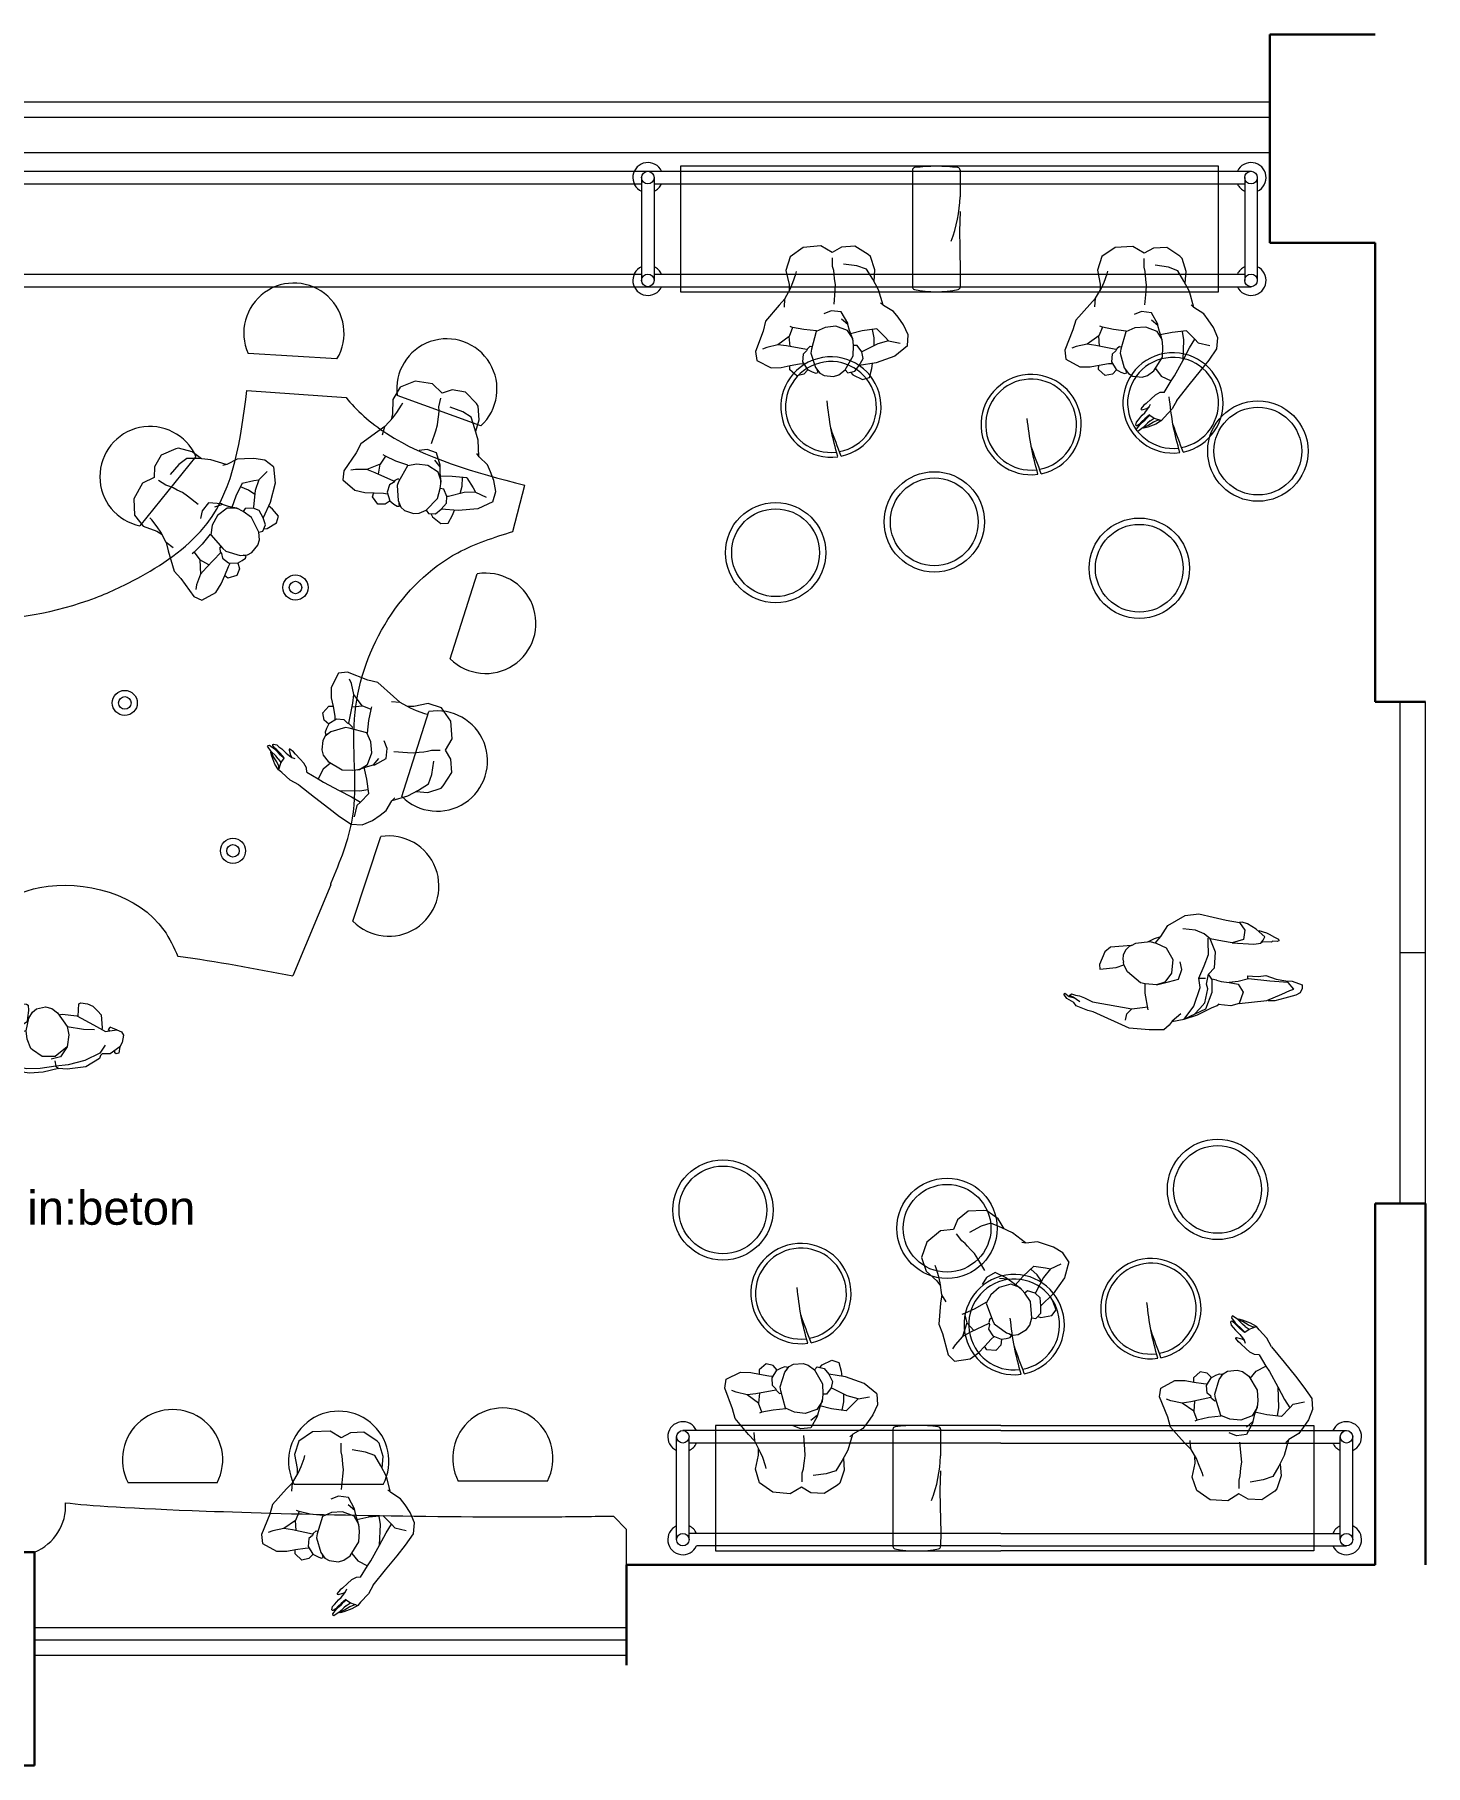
# Model space of a CAD drawing. Header units: millimetres. Extents: x 5421816 to 5431444, y -630403 to -629653.
# Drawn here: x 5423373 to 5423927, y -630356 to -629666 of the extents above; entities that cross this region are included whole.
import ezdxf

# ---------------------------------------------------------------- set-up
doc = ezdxf.new("R2010")
doc.units = ezdxf.units.MM
doc.header["$LTSCALE"] = 0.05
doc.linetypes.add('DASHED2', pattern=[9.525, 6.35, -3.175])
doc.linetypes.add('HIDDEN', pattern=[9.525, 6.35, -3.175])
doc.layers.get('0').update_dxf_attribs({"color": 253})
for name, color, linetype, lineweight in [('A-ALÇIPAN', 30, 'Continuous', 30), ('TEFRIS', 251, 'Continuous', 9), ('tefriş', 45, 'Continuous', 18)]:
    doc.layers.add(name, color=color, linetype=linetype, lineweight=lineweight)
doc.layers.add('SD-STATİK', color=7, linetype='HIDDEN', lineweight=0, true_color=0x7d7d7d)
doc.styles.get("Standard").update_dxf_attribs({"font": 'arial.ttf'})

# ---------------------------------------------------------------- blocks, each defined once
blk = doc.blocks.new('ADSAFDF')
for p, q in [((21250.72, -21271.44), (21244.84, -21273.65)), ((21247.31, -21273.41), (21256.11, -21270.2)), ((21251.87, -21271.84), (21249.58, -21273.94)), ((21256.11, -21270.2), (21250.72, -21271.44)), ((21256.11, -21270.2), (21251.87, -21271.84)), ((21256.11, -21270.2), (21251.9, -21275.08)), ((21261.17, -21269.76), (21256.11, -21270.2)), ((21256.11, -21270.2), (21256.11, -21270.2)), ((21257.32, -21272.41), (21261.02, -21269.79)), ((21261.02, -21269.79), (21262.34, -21268.38)), ((21262.34, -21268.38), (21264.66, -21266.77)), ((21264.66, -21266.77), (21270.38, -21267.22)), ((21270.38, -21267.22), (21278.27, -21268.63)), ((21278.27, -21268.63), (21292.07, -21276.4)), ((21279.43, -21271.97), (21278.76, -21274.43)), ((21208.12, -21279.52), (21208.21, -21278.1)), ((21211.87, -21281.41), (21208.12, -21279.52)), ((21208.21, -21278.1), (21209.1, -21276.46)), ((21209.1, -21276.46), (21210.96, -21275.72)), ((21210.96, -21275.72), (21215.46, -21274.95)), ((21213.19, -21277.78), (21211.6, -21278.1)), ((21211.6, -21278.1), (21213.58, -21281.03)), ((21216.44, -21276.64), (21213.19, -21277.78)), ((21215.46, -21274.95), (21219.5, -21274.25)), ((21222.66, -21274.59), (21216.44, -21276.64)), ((21219.5, -21274.25), (21222.21, -21274.4)), ((21233.74, -21274.44), (21222.66, -21274.59)), ((21231.71, -21278.77), (21233.74, -21274.44)), ((21233.5, -21282.16), (21231.71, -21278.77)), ((21233.74, -21274.44), (21237.08, -21273.82)), ((21233.74, -21274.44), (21233.74, -21274.44)), ((21237.08, -21273.82), (21242.15, -21274.74)), ((21242.55, -21274.44), (21241.72, -21275.08)), ((21244.84, -21273.65), (21242.55, -21274.44)), ((21244.26, -21279.78), (21247.31, -21273.41)), ((21247.36, -21276), (21245.7, -21281.37)), ((21249.58, -21273.94), (21247.36, -21276)), ((21251.9, -21275.08), (21248.72, -21282.18)), ((21270.07, -21275.17), (21270.71, -21281.97)), ((21276.56, -21276.22), (21270.08, -21276.47)), ((21278.76, -21274.43), (21276.56, -21276.22)), ((21291.99, -21280.36), (21276.56, -21276.22)), ((21292.07, -21276.4), (21294.15, -21277.14)), ((21294.15, -21277.14), (21298.59, -21279.39)), ((21298.59, -21279.39), (21299.34, -21280.85)), ((21214.4, -21281.81), (21211.87, -21281.41)), ((21213.58, -21281.03), (21220.83, -21282.23)), ((21218.22, -21282.74), (21214.4, -21281.81)), ((21222.1, -21284.65), (21218.22, -21282.74)), ((21220.83, -21282.23), (21229.2, -21283.88)), ((21225.05, -21284.42), (21222.1, -21284.65)), ((21227.42, -21284.84), (21225.05, -21284.42)), ((21229.35, -21285.13), (21227.42, -21284.84)), ((21229.2, -21283.88), (21233.41, -21283.22)), ((21229.46, -21283.94), (21229.35, -21285.13)), ((21233.41, -21283.22), (21236.95, -21283.08)), ((21236.95, -21283.08), (21233.5, -21282.16)), ((21240.16, -21283.84), (21236.95, -21283.08)), ((21241.95, -21284.56), (21240.16, -21283.84)), ((21241.95, -21284.56), (21243.7, -21285.09)), ((21243.7, -21285.09), (21244.26, -21279.78)), ((21243.7, -21285.09), (21244.9, -21287.18)), ((21246.08, -21283.28), (21244.9, -21287.18)), ((21245.7, -21281.37), (21246.08, -21283.28)), ((21248.87, -21285.9), (21246.16, -21285.76)), ((21248.87, -21285.9), (21246.26, -21290.71)), ((21248.72, -21282.18), (21248.87, -21285.9)), ((21256.91, -21286.27), (21255.34, -21289.95)), ((21261.09, -21285.56), (21256.91, -21286.27)), ((21259.55, -21288.99), (21262.45, -21285.61)), ((21265.93, -21284.81), (21261.09, -21285.56)), ((21262.45, -21285.61), (21265.93, -21284.81)), ((21265.93, -21284.81), (21270.4, -21285.65)), ((21270.71, -21281.97), (21270.4, -21285.65)), ((21270.4, -21285.65), (21272.22, -21286.27)), ((21270.4, -21285.65), (21272.22, -21286.27)), ((21272.22, -21286.27), (21276.95, -21291.08)), ((21293.14, -21281.16), (21291.99, -21280.36)), ((21294.94, -21282.28), (21293.14, -21281.16)), ((21296.85, -21283.22), (21294.94, -21282.28)), ((21298.45, -21283.71), (21296.85, -21283.22)), ((21296.96, -21280.9), (21299.5, -21282.98)), ((21299.97, -21284.33), (21298.45, -21283.71)), ((21300.95, -21283.37), (21298.95, -21282.68)), ((21299.34, -21280.85), (21302.01, -21282.61)), ((21299.5, -21282.98), (21300.89, -21283.78)), ((21300.89, -21283.78), (21299.97, -21284.33)), ((21302.61, -21284.81), (21300.95, -21283.37)), ((21302.01, -21282.61), (21302.97, -21284.45)), ((21302.97, -21284.45), (21302.61, -21284.81)), ((21242.29, -21289.55), (21241.25, -21295.64)), ((21244.9, -21287.18), (21242.29, -21289.55)), ((21246.26, -21290.71), (21244.1, -21295.01)), ((21255.34, -21289.95), (21255.73, -21293.12)), ((21258.55, -21294.26), (21259.55, -21288.99)), ((21276.95, -21291.08), (21278.18, -21294)), ((21281.34, -21293.15), (21278.18, -21294)), ((21287.82, -21293.14), (21281.34, -21293.15)), ((21287.83, -21294.99), (21287.82, -21293.14)), ((21215.72, -21297.85), (21216.39, -21297.67)), ((21215.75, -21298.62), (21215.72, -21297.85)), ((21217.38, -21299.56), (21215.75, -21298.62)), ((21216.39, -21297.67), (21218.32, -21298.05)), ((21219.31, -21300.9), (21217.38, -21299.56)), ((21218.32, -21298.05), (21218.67, -21297.58)), ((21218.67, -21297.58), (21222.07, -21298.04)), ((21221.87, -21298.76), (21221.17, -21299.97)), ((21221.17, -21299.97), (21224.32, -21303.28)), ((21223, -21297.63), (21221.87, -21298.76)), ((21222.07, -21298.04), (21223, -21297.63)), ((21225.83, -21297.52), (21223, -21297.63)), ((21234.38, -21298.82), (21225.83, -21297.52)), ((21228.88, -21303.36), (21229.7, -21299.63)), ((21229.7, -21299.63), (21234.38, -21298.82)), ((21234.38, -21298.82), (21238.13, -21299.78)), ((21238.13, -21299.78), (21242.97, -21301.15)), ((21241.25, -21295.64), (21242.97, -21301.15)), ((21243.88, -21300.23), (21243.72, -21301.49)), ((21244.1, -21295.01), (21243.88, -21300.23)), ((21260.69, -21299.16), (21258.55, -21294.26)), ((21264.5, -21301.33), (21260.69, -21299.16)), ((21275.37, -21301.08), (21276.91, -21299.74)), ((21276.91, -21299.74), (21278.04, -21297.86)), ((21278.04, -21297.86), (21278.31, -21296.23)), ((21278.18, -21294), (21278.24, -21295.02)), ((21278.31, -21296.23), (21278.24, -21295.02)), ((21282.85, -21301.42), (21285.2, -21299.84)), ((21285.2, -21299.84), (21287.83, -21294.99)), ((21220.41, -21301.51), (21219.31, -21300.9)), ((21223.27, -21302.77), (21220.41, -21301.51)), ((21224.32, -21303.28), (21227.59, -21305.81)), ((21227.59, -21305.81), (21229.65, -21306.6)), ((21230.68, -21306.54), (21228.88, -21303.36)), ((21229.65, -21306.6), (21230.68, -21306.54)), ((21235.92, -21307.95), (21230.68, -21306.54)), ((21242.97, -21301.15), (21245.13, -21303.35)), ((21245.13, -21303.35), (21248.45, -21305.16)), ((21248.45, -21305.16), (21253.36, -21306.14)), ((21262.43, -21303.81), (21259.24, -21308.03)), ((21264.97, -21301.5), (21262.43, -21303.81)), ((21265.04, -21303.37), (21262.43, -21303.81)), ((21266.98, -21302.22), (21264.5, -21301.33)), ((21267.82, -21302.2), (21265.04, -21303.37)), ((21272.66, -21302.09), (21266.98, -21302.22)), ((21274.45, -21301.41), (21272.66, -21302.09)), ((21274.45, -21301.41), (21282.85, -21301.42)), ((21274.47, -21301.42), (21275.37, -21301.08)), ((21240.99, -21309.68), (21235.92, -21307.95)), ((21246.55, -21311.44), (21240.99, -21309.68)), ((21252.06, -21311.3), (21246.55, -21311.44)), ((21259.24, -21308.03), (21252.06, -21311.3))]:
    blk.add_line(p, q)
blk = doc.blocks.new('dada')
for p, q in [((219973.43, -31806.86), (219967.82, -31810.1)), ((219980.49, -31806.97), (219973.43, -31806.86)), ((219984.71, -31810.01), (219980.49, -31806.97)), ((219988.56, -31808.22), (219984.71, -31810.01)), ((219993.91, -31808.37), (219988.56, -31808.22)), ((219998.88, -31812.26), (219993.91, -31808.37)), ((219967.82, -31810.1), (219965.63, -31815.29)), ((219965.63, -31815.29), (219966.32, -31821.02)), ((219984.28, -31815.56), (219984.55, -31812.14)), ((219984.57, -31817.26), (219984.28, -31815.56)), ((219993.96, -31816.3), (219988.77, -31815.1)), ((219999.67, -31813.16), (219998.88, -31812.26)), ((220000.91, -31818.54), (219999.67, -31813.16)), ((219964.1, -31826.49), (219966.74, -31822.57)), ((219966.32, -31821.02), (219966.1, -31823.52)), ((219966.74, -31822.57), (219967.93, -31820.3)), ((219967.93, -31820.3), (219969.4, -31817.13)), ((219969.4, -31817.13), (219969.8, -31816.05)), ((219984.36, -31825.28), (219984.72, -31822.78)), ((219984.6, -31818.7), (219984.57, -31817.26)), ((219984.6, -31820.52), (219984.6, -31818.7)), ((219984.72, -31822.78), (219984.6, -31820.52)), ((219997.59, -31817.95), (219993.96, -31816.3)), ((219999.73, -31822.23), (219997.59, -31817.95)), ((220001.59, -31826.62), (219999.73, -31822.23)), ((220000.18, -31823.15), (220000.91, -31818.54)), ((219961.55, -31828.75), (219955.53, -31834.58)), ((219964.1, -31826.49), (219961.55, -31828.75)), ((219963.56, -31829.8), (219964.1, -31826.49)), ((219983.43, -31830.57), (219984.36, -31825.28)), ((220002.81, -31832.98), (220001.59, -31826.62)), ((219955.53, -31834.58), (219954.16, -31838.39)), ((219981.99, -31833.12), (219978.94, -31834.02)), ((219985.92, -31833.89), (219981.99, -31833.12)), ((219988.02, -31838.63), (219985.92, -31833.89)), ((220002.93, -31833.11), (220001.86, -31831.93)), ((220006.66, -31835.82), (220002.93, -31833.11)), ((220008.27, -31838.35), (220006.66, -31835.82)), ((219954.16, -31838.39), (219950.29, -31846.24)), ((219964.26, -31841.56), (219959.4, -31844.48)), ((219964.25, -31845.64), (219964.26, -31841.56)), ((219965.95, -31838.14), (219964.26, -31841.56)), ((219965.95, -31838.14), (219964.98, -31837.71)), ((219970.28, -31839.47), (219965.95, -31838.14)), ((219975.28, -31840.42), (219970.28, -31839.47)), ((219975.15, -31840.74), (219972.56, -31847.46)), ((219978.82, -31839.44), (219975.15, -31840.74)), ((219983.21, -31839.4), (219978.82, -31839.44)), ((219987.64, -31841.51), (219983.21, -31839.4)), ((219988.07, -31839.19), (219985.66, -31836.85)), ((219989.39, -31844.89), (219987.64, -31841.51)), ((219988.07, -31839.19), (219988.02, -31838.63)), ((219988.47, -31841.63), (219988.07, -31839.19)), ((219989.1, -31844.08), (219988.47, -31841.63)), ((219993.46, -31842.32), (219988.64, -31842.96)), ((219999.27, -31842.1), (219993.46, -31842.32)), ((219997.93, -31845.57), (219997.61, -31842.23)), ((219999.27, -31842.1), (220002.34, -31845.71)), ((220010.11, -31841.56), (220008.27, -31838.35)), ((220011.49, -31845.77), (220010.11, -31841.56)), ((219950.29, -31846.24), (219950.45, -31849.81)), ((219950.45, -31849.81), (219955.8, -31853.26)), ((219954.91, -31845.07), (219953.11, -31845.59)), ((219959.4, -31844.48), (219954.91, -31845.07)), ((219962.84, -31845.25), (219959.4, -31844.48)), ((219970.62, -31847.5), (219962.84, -31845.25)), ((219969.08, -31849.16), (219968.58, -31852.23)), ((219970.59, -31848.03), (219969.08, -31849.16)), ((219970.97, -31847.21), (219970.59, -31848.03)), ((219972.17, -31846.32), (219970.97, -31847.21)), ((219972.17, -31846.32), (219972.92, -31846.53)), ((219972.56, -31847.46), (219972.17, -31849.01)), ((219972.17, -31849.01), (219973.41, -31854.95)), ((219988.91, -31851.81), (219989.4, -31847.79)), ((219989.4, -31845.86), (219989.1, -31844.08)), ((219989.4, -31847.79), (219989.39, -31844.89)), ((219997.01, -31853.72), (219997.93, -31845.57)), ((219997.01, -31853.72), (219999.97, -31848.98)), ((219999.97, -31848.98), (220002.34, -31845.71)), ((220002.34, -31845.71), (220003.54, -31847.27)), ((220003.54, -31847.27), (220008.04, -31848.65)), ((220007.38, -31854.47), (220010.84, -31850.1)), ((220010.84, -31850.1), (220011.49, -31845.77)), ((220010.84, -31850.1), (220010.84, -31850.1)), ((219955.8, -31853.26), (219959.9, -31853.53)), ((219959.9, -31853.53), (219963.48, -31853.17)), ((219963.15, -31854.85), (219963.36, -31853.18)), ((219965.64, -31857.49), (219963.15, -31854.85)), ((219963.48, -31853.17), (219967.29, -31852.84)), ((219968.51, -31857.12), (219965.64, -31857.49)), ((219967.29, -31852.84), (219968.82, -31852.87)), ((219970.32, -31855.52), (219968.51, -31857.12)), ((219968.58, -31852.23), (219970.19, -31855.43)), ((219968.58, -31852.23), (219968.58, -31852.23)), ((219970.19, -31855.43), (219971.96, -31856.56)), ((219971.96, -31856.56), (219973.39, -31857.25)), ((219973.39, -31857.25), (219974.3, -31857.1)), ((219973.41, -31854.95), (219974.93, -31857.36)), ((219974.3, -31857.1), (219974, -31855.88)), ((219982.44, -31858.76), (219985.09, -31857.09)), ((219985.09, -31857.09), (219988.91, -31851.81)), ((219985.8, -31856.21), (219987.9, -31859.37)), ((219993.17, -31859.66), (219997.01, -31853.72)), ((220003.67, -31858.47), (220007.38, -31854.47)), ((219974.93, -31857.36), (219976.56, -31858.48)), ((219976.56, -31858.48), (219980.28, -31859.2)), ((219980.28, -31859.2), (219982.44, -31858.76)), ((219987.9, -31859.37), (219991.64, -31861.58)), ((219988.57, -31865.91), (219991.64, -31861.58)), ((219991.64, -31861.58), (219993.17, -31859.66)), ((219993.34, -31869.51), (219998.72, -31863.72)), ((219998.72, -31863.72), (220003.67, -31858.47)), ((219980.08, -31870.45), (219978.82, -31871.79)), ((219981.05, -31869.82), (219980.08, -31870.45)), ((219983.16, -31868.07), (219981.05, -31869.82)), ((219982.18, -31871.28), (219982.73, -31870.18)), ((219984.86, -31866.77), (219983.16, -31868.07)), ((219986.8, -31865.87), (219984.86, -31866.77)), ((219988.57, -31865.91), (219986.8, -31865.87)), ((219993.34, -31869.51), (219991.22, -31872.75)), ((219976.27, -31878.1), (219976.66, -31876.87)), ((219976.48, -31879.78), (219978.12, -31877.92)), ((219976.66, -31876.87), (219977.52, -31876.06)), ((219977.86, -31877.77), (219976.79, -31878.46)), ((219977.52, -31876.06), (219978.45, -31875.03)), ((219978.67, -31877.01), (219977.86, -31877.77)), ((219978.12, -31877.92), (219979.05, -31877.16)), ((219978.45, -31875.03), (219979.15, -31874.38)), ((219980.13, -31875.83), (219978.67, -31877.01)), ((219978.82, -31871.79), (219978.86, -31872.05)), ((219978.86, -31872.05), (219979.15, -31872.17)), ((219979.05, -31877.16), (219980.26, -31876.22)), ((219979.15, -31872.17), (219981.22, -31871.84)), ((219979.15, -31874.38), (219980.27, -31873.42)), ((219981.04, -31877.69), (219979.16, -31879.29)), ((219982.07, -31874.36), (219980.13, -31875.83)), ((219980.26, -31876.22), (219981.28, -31875.32)), ((219980.27, -31873.42), (219981.5, -31872.16)), ((219982.21, -31876.84), (219981.04, -31877.69)), ((219981.22, -31871.84), (219982.18, -31871.28)), ((219983.47, -31877.43), (219981.25, -31878.56)), ((219981.28, -31875.32), (219982.23, -31874.56)), ((219981.5, -31872.16), (219982.18, -31871.28)), ((219982.23, -31874.56), (219982.07, -31874.36)), ((219982.21, -31876.84), (219983.86, -31875.88)), ((219982.23, -31874.56), (219983.86, -31875.88)), ((219985.17, -31876.82), (219983.47, -31877.43)), ((219983.86, -31875.88), (219986.68, -31877.05)), ((219986.68, -31877.05), (219984.29, -31878.28)), ((219985.98, -31876.82), (219985.17, -31876.82)), ((219987.88, -31875.86), (219986.68, -31877.05)), ((219991.22, -31872.75), (219987.88, -31875.86)), ((219976.41, -31878.38), (219976.27, -31878.1)), ((219976.79, -31878.46), (219976.41, -31878.38)), ((219976.62, -31880.37), (219976.48, -31879.78)), ((219976.88, -31880.62), (219976.62, -31880.37)), ((219979.16, -31879.29), (219976.88, -31880.62)), ((219981.25, -31878.56), (219979.16, -31879.29)), ((219979.44, -31879.52), (219979.16, -31879.29)), ((219981.03, -31879.23), (219979.44, -31879.52)), ((219984.29, -31878.28), (219981.03, -31879.23))]:
    blk.add_line(p, q)
blk = doc.blocks.new('insanplanoturan2')
for p, q in [((-4.35, 28), (-8.09, 30.21)), ((-3.59, 26.87), (-4.35, 28)), ((3.27, 27.84), (1.11, 27.39)), ((7, 27.12), (3.27, 27.84)), ((-1.54, 25.72), (-5.35, 20.45)), ((1.11, 27.39), (-1.54, 25.72)), ((8.63, 26), (7, 27.12)), ((10.14, 23.59), (8.63, 26)), ((10.17, 25.88), (9.26, 25.73)), ((9.26, 25.73), (9.56, 24.52)), ((11.39, 17.65), (10.14, 23.59)), ((11.6, 25.19), (10.17, 25.88)), ((13.37, 24.07), (11.6, 25.19)), ((13.24, 24.16), (15.05, 25.76)), ((14.98, 20.87), (13.37, 24.07)), ((14.48, 17.79), (14.98, 20.87)), ((16.27, 21.48), (14.74, 21.5)), ((14.98, 20.87), (14.98, 20.87)), ((15.05, 25.76), (17.91, 26.13)), ((20.07, 21.81), (16.27, 21.48)), ((17.91, 26.13), (20.4, 23.48)), ((23.66, 22.17), (20.07, 21.81)), ((20.4, 23.48), (20.2, 21.81)), ((27.76, 21.89), (23.66, 22.17)), ((33.11, 18.44), (27.76, 21.89)), ((-27.28, 18.74), (-27.93, 14.41)), ((-27.93, 14.41), (-26.55, 10.2)), ((-27.28, 18.74), (-27.28, 18.74)), ((-19.98, 15.91), (-24.48, 17.29)), ((-18.79, 14.34), (-19.98, 15.91)), ((-15.71, 10.73), (-18.79, 14.34)), ((-14.03, 17.26), (-14.37, 14.2)), ((-14.37, 14.2), (-14.05, 10.87)), ((-5.35, 20.45), (-5.85, 16.43)), ((-5.85, 16.43), (-5.83, 13.53)), ((-5.85, 14.49), (-5.54, 12.71)), ((8.41, 9.37), (10.99, 16.09)), ((11.39, 14.95), (10.64, 15.16)), ((10.99, 16.09), (11.39, 17.65)), ((11.39, 14.95), (12.59, 15.84)), ((12.59, 15.84), (12.97, 16.66)), ((12.94, 16.13), (20.72, 13.88)), ((12.97, 16.66), (14.48, 17.79)), ((19.31, 14.28), (19.29, 10.2)), ((20.72, 13.88), (24.16, 13.11)), ((28.65, 13.7), (30.45, 14.23)), ((29.4, 7.03), (33.27, 14.87)), ((33.27, 14.87), (33.11, 18.44)), ((-26.55, 10.2), (-24.71, 6.99)), ((-24.71, 6.99), (-23.11, 4.46)), ((-15.71, 10.73), (-9.91, 10.95)), ((-9.91, 10.95), (-5.08, 11.6)), ((-5.83, 13.53), (-4.08, 10.14)), ((-5.54, 12.71), (-4.92, 10.26)), ((-4.92, 10.26), (-4.51, 7.82)), ((-4.51, 7.82), (-2.1, 5.49)), ((-4.51, 7.82), (-4.46, 7.27)), ((-4.46, 7.27), (-2.36, 2.53)), ((-4.08, 10.14), (0.35, 8.04)), ((0.35, 8.04), (4.73, 8.08)), ((4.73, 8.08), (8.41, 9.37)), ((8.28, 9.05), (13.28, 8.1)), ((13.28, 8.1), (17.61, 6.77)), ((17.61, 6.77), (19.29, 10.2)), ((19.29, 10.2), (24.16, 13.11)), ((24.16, 13.11), (28.65, 13.7)), ((28.03, 3.22), (29.4, 7.03)), ((-23.11, 4.46), (-19.37, 1.75)), ((-19.37, 1.75), (-18.3, 0.57)), ((-19.26, 1.62), (-18.03, -4.75)), ((-2.36, 2.53), (1.56, 1.75)), ((1.56, 1.75), (4.62, 2.65)), ((17.61, 6.77), (18.58, 6.35)), ((22.01, -2.61), (28.03, 3.22)), ((-18.03, -4.75), (-16.17, -9.13)), ((-0.81, -6.09), (-1.17, -8.58)), ((0.13, -0.8), (-0.81, -6.09)), ((19.46, -4.88), (16.82, -8.79)), ((20, -1.56), (19.46, -4.88)), ((19.46, -4.88), (22.01, -2.61)), ((-16.62, -8.22), (-17.35, -12.82)), ((-17.35, -12.82), (-16.11, -18.21)), ((-16.17, -9.13), (-14.03, -13.42)), ((-14.03, -13.42), (-10.4, -15.06)), ((-1.17, -8.58), (-1.05, -10.85)), ((-1.05, -10.85), (-1.05, -12.66)), ((-1.05, -12.66), (-1.01, -14.11)), ((15.63, -11.06), (14.16, -14.24)), ((16.82, -8.79), (15.63, -11.06)), ((17.24, -10.34), (17.46, -7.85)), ((17.93, -16.07), (17.24, -10.34)), ((-16.11, -18.21), (-15.32, -19.11)), ((-15.32, -19.11), (-10.35, -22.99)), ((-10.4, -15.06), (-5.21, -16.27)), ((-1.01, -14.11), (-0.73, -15.8)), ((-0.73, -15.8), (-0.99, -19.23)), ((14.16, -14.24), (13.76, -15.31)), ((15.74, -21.26), (17.93, -16.07)), ((-10.35, -22.99), (-5, -23.15)), ((-5, -23.15), (-1.15, -21.36)), ((-1.15, -21.36), (3.07, -24.4)), ((3.07, -24.4), (10.13, -24.5)), ((10.13, -24.5), (15.74, -21.26))]:
    blk.add_line(p, q)
for points in [[(-8.09, 30.21), (-10.88, 29.66), (-12.15, 26.27), (-12.64, 24.24)], [(-27.28, 18.74), (-21.76, 22.31), (-14.13, 24.15), (-7.35, 24.57)], [(-1.54, 25.72), (-2.54, 26.97), (-5.37, 26.69), (-7.35, 24.57), (-9.19, 21.89), (-8.9, 19.21), (-7.35, 16.52), (-5.85, 16.43)], [(-19.98, 15.91), (-15.55, 16.66), (-9.47, 19.07), (-8.9, 19.21)]]:
    blk.add_lwpolyline(points)
blk = doc.blocks.new('xccxc')
at = {"rotation": 180}
blk.add_blockref('insanplanoturan2', (220488.91, -31825.14), dxfattribs=at)
blk = doc.blocks.new('cfcfcfcfc')
for p, q in [((220711.76, -32190.05), (220712.42, -32187.41)), ((220711.86, -32189.91), (220715.91, -32187.4)), ((220712.42, -32187.41), (220713.48, -32187.12)), ((220713.48, -32187.12), (220713.95, -32187.65)), ((220713.95, -32187.65), (220713.87, -32188.64)), ((220715.91, -32187.4), (220719.01, -32187.54)), ((220717.66, -32190.89), (220719.9, -32187.92)), ((220719.01, -32187.54), (220719.73, -32186.97)), ((220719.73, -32186.97), (220720.27, -32185.76)), ((220719.9, -32187.92), (220726.13, -32185.4)), ((220720.27, -32185.76), (220725.95, -32182.87)), ((220725.95, -32182.87), (220733.39, -32182.48)), ((220726.13, -32185.4), (220732.82, -32184.14)), ((220732.82, -32184.14), (220737.82, -32183.94)), ((220732.82, -32191.37), (220735.63, -32187.55)), ((220732.82, -32191.37), (220737.74, -32187.9)), ((220733.39, -32182.48), (220736.78, -32182.96)), ((220735.63, -32187.55), (220739.53, -32186.9)), ((220736.78, -32182.96), (220742.96, -32181.97)), ((220737.82, -32183.94), (220736.78, -32182.96)), ((220737.74, -32187.9), (220743.03, -32188.23)), ((220737.82, -32183.94), (220744.06, -32183.48)), ((220738.01, -32186.09), (220737.82, -32183.94)), ((220742.96, -32181.97), (220748.54, -32182.02)), ((220743.03, -32188.23), (220746.69, -32191.13)), ((220744.06, -32183.48), (220749.41, -32183.76)), ((220748.54, -32182.02), (220753.96, -32183.21)), ((220749.41, -32183.76), (220755.68, -32185.37)), ((220753.96, -32183.21), (220757.21, -32185.81)), ((220755.68, -32185.37), (220757.54, -32186.92)), ((220757.21, -32185.81), (220759.54, -32185.27)), ((220757.54, -32186.92), (220757.57, -32191.65)), ((220759.54, -32185.27), (220762.03, -32185.97)), ((220762.03, -32185.97), (220763.6, -32186.72)), ((220763.6, -32186.72), (220765.87, -32191.71)), ((220710.04, -32194.43), (220710.72, -32191.49)), ((220710.72, -32195.72), (220710.04, -32194.43)), ((220710.72, -32191.49), (220711.86, -32189.91)), ((220731.79, -32196.08), (220732.82, -32191.37)), ((220746.69, -32191.13), (220747.21, -32191.69)), ((220747.21, -32191.69), (220748.4, -32195.57)), ((220758, -32194.72), (220755.84, -32196.85)), ((220757.57, -32191.65), (220757.22, -32192.69)), ((220757.37, -32195.35), (220757.51, -32198.02)), ((220759.79, -32195.03), (220758, -32194.72)), ((220761.12, -32196.22), (220759.79, -32195.03)), ((220766.29, -32194.64), (220765.03, -32197.92)), ((220765.87, -32191.71), (220766.29, -32194.64)), ((220712.55, -32196.65), (220710.72, -32195.72)), ((220716.24, -32196.41), (220712.55, -32196.65)), ((220712.55, -32196.65), (220713.95, -32197.3)), ((220713.95, -32197.3), (220715.1, -32198.01)), ((220715.1, -32198.01), (220715.89, -32197.13)), ((220715.89, -32197.13), (220715.25, -32196.46)), ((220717.13, -32196.35), (220716.24, -32196.41)), ((220721.71, -32199.36), (220717.13, -32196.35)), ((220718.27, -32203.17), (220718.29, -32197.97)), ((220718.29, -32197.97), (220718.43, -32197.21)), ((220725.8, -32197.99), (220721.34, -32197.51)), ((220728.05, -32203.45), (220721.71, -32199.36)), ((220732.12, -32199.48), (220725.8, -32197.99)), ((220732.12, -32199.48), (220731.79, -32196.08)), ((220735.6, -32205.2), (220732.12, -32199.48)), ((220748.63, -32198.89), (220747.18, -32203.81)), ((220754.1, -32199.32), (220747.99, -32202.58)), ((220748.4, -32195.57), (220748.63, -32198.89)), ((220748.63, -32198.89), (220752.64, -32198.19)), ((220755.84, -32196.85), (220754.1, -32199.32)), ((220757.57, -32200.7), (220756.86, -32203.33)), ((220757.51, -32198.02), (220757.57, -32200.7)), ((220760.41, -32200.14), (220762.16, -32196.71)), ((220760.56, -32201.83), (220760.41, -32200.14)), ((220760.79, -32202.66), (220760.56, -32201.83)), ((220760.79, -32203.02), (220761.2, -32201.95)), ((220762.16, -32196.71), (220761.12, -32196.22)), ((220761.2, -32201.95), (220761.39, -32200.94)), ((220763.35, -32201.83), (220762.05, -32203.07)), ((220764.41, -32200.08), (220763.35, -32201.83)), ((220765.03, -32197.92), (220764.41, -32200.08)), ((220719.53, -32204.62), (220718.27, -32203.17)), ((220721.43, -32206.8), (220719.53, -32204.62)), ((220723.43, -32207.88), (220721.43, -32206.8)), ((220726.08, -32208.45), (220723.43, -32207.88)), ((220726.94, -32208.16), (220726.08, -32208.45)), ((220727.17, -32205.71), (220726.94, -32208.16)), ((220727.48, -32203.09), (220727.17, -32205.71)), ((220733.77, -32204.54), (220728.05, -32203.45)), ((220735.09, -32204.35), (220733.77, -32204.54)), ((220737.75, -32207.08), (220735.6, -32205.2)), ((220740.21, -32207.84), (220737.75, -32207.08)), ((220743.91, -32207.34), (220740.21, -32207.84)), ((220745.57, -32206.15), (220743.91, -32207.34)), ((220747.18, -32203.81), (220745.57, -32206.15)), ((220747.09, -32206.86), (220747.73, -32204.04)), ((220747.11, -32209.07), (220747.09, -32206.86)), ((220747.74, -32209.48), (220747.11, -32209.07)), ((220747.99, -32202.58), (220747.52, -32202.65)), ((220747.73, -32204.04), (220747.99, -32202.58)), ((220752.98, -32209.19), (220750.82, -32210.02)), ((220754.96, -32207.88), (220752.98, -32209.19)), ((220756.39, -32206.48), (220754.96, -32207.88)), ((220756.86, -32203.33), (220756.39, -32206.48)), ((220760.68, -32203.4), (220760.79, -32203.02)), ((220761.57, -32203.4), (220760.68, -32203.4)), ((220762.05, -32203.07), (220761.57, -32203.4)), ((220749.72, -32209.8), (220747.74, -32209.48)), ((220750.82, -32210.02), (220749.72, -32209.8))]:
    blk.add_line(p, q)
blk = doc.blocks.new('adsadf')
at = {"layer": 'tefriş'}
for radius, start, end in [(19.99, 281.62659, 277.79472), (18.12, 280.73672, 277.05742)]:
    blk.add_arc((5421915.93, -626002.86), radius, start, end, dxfattribs=at)
for points in [[(5421918.64, -626022.66), (5421916.04, -626011.94), (5421914.38, -626000.38)], [(5421919.96, -626022.43), (5421915.98, -626011.62)]]:
    blk.add_spline(points, degree=3, dxfattribs=at)
blk = doc.blocks.new('ASDFFDAS')
at = {"layer": 'tefriş'}
for p, q in [((5422210.25, -626155.39), (5422210.25, -626202.11)), ((5422229.22, -626155.61), (5422229.22, -626166.26)), ((5422229.25, -626172.17), (5422228.93, -626179.94)), ((5422228.93, -626179.94), (5422229.07, -626186.38)), ((5422229.07, -626186.38), (5422229.31, -626196.79)), ((5422229.31, -626196.79), (5422229.25, -626202.23))]:
    blk.add_line(p, q, dxfattribs=at)
for centre, radius, start, end in [((5422219.72, -626227.69), 73.58, 83.27417, 96.72583), ((5422211.22, -626155.61), 1, 96.72583, 180), ((5422228.22, -626155.61), 1, 0, 83.27417), ((5422175.82, -626164.69), 53.42, 338.86878, 358.32067), ((5422211.25, -626202.27), 1, 180, 255.18467), ((5422228.25, -626202.23), 1, 281.63319, 0), ((5422219.64, -626160.92), 43.2, 258.44571, 281.76252)]:
    blk.add_arc(centre, radius, start, end, dxfattribs=at)

msp = doc.modelspace()

# ---------------------------------------------------------------- linework, layer by layer
at = {"layer": 'A-ALÇIPAN'}
for p, q in [((5423907.34, -629666.18), (5423865.34, -629666.18)), ((5423865.34, -629666.18), (5423865.34, -629749.18)), ((5423865.34, -629666.18), (5423865.34, -629693.18)), ((5423865.34, -629749.18), (5423907.34, -629749.18)), ((5423907.34, -629749.18), (5423907.34, -629932.18)), ((5423927.34, -629932.18), (5423907.34, -629932.18)), ((5423907.34, -630132.18), (5423907.34, -630276.18)), ((5423907.34, -630276.18), (5423907.34, -630132.18)), ((5423907.34, -630132.18), (5423927.34, -630132.18)), ((5423927.34, -630132.18), (5423927.34, -630276.18)), ((5423927.34, -630276.18), (5423927.34, -630132.18)), ((5423260.84, -630271.18), (5423372.84, -630271.18)), ((5423372.84, -630271.18), (5423372.84, -630356.18)), ((5423608.84, -630316.18), (5423608.84, -630276.18)), ((5423608.84, -630276.18), (5423907.34, -630276.18)), ((5423372.84, -630356.18), (5423260.84, -630356.18))]:
    msp.add_line(p, q, dxfattribs=at)
at = {"layer": 'TEFRIS', "linetype": 'ByBlock'}
for p, q in [((5423865.34, -629693.18), (5423364.34, -629693.18)), ((5423865.34, -629699.18), (5423364.34, -629699.18)), ((5423364.34, -629713.18), (5423865.34, -629713.18)), ((5423617.34, -629720.68), (5423857.86, -629720.68)), ((5423614.84, -629723.18), (5423614.84, -629764.18)), ((5423619.84, -629723.21), (5423619.84, -629764.2)), ((5423619.84, -629725.68), (5423855.33, -629725.68)), ((5423855.33, -629723.18), (5423855.33, -629764.22)), ((5423857.83, -629725.68), (5423857.83, -629725.68)), ((5423860.33, -629723.18), (5423860.33, -629764.18)), ((5423619.84, -629761.68), (5423855.33, -629761.68)), ((5423617.34, -629766.68), (5423857.83, -629766.68)), ((5423917.34, -630132.18), (5423917.34, -629932.18)), ((5423927.34, -630132.18), (5423927.34, -629932.18)), ((5423917.34, -630032.18), (5423927.34, -630032.18)), ((5423628.78, -630266.18), (5423628.78, -630225.18)), ((5423758.09, -630222.68), (5423631.28, -630222.68)), ((5423633.78, -630266.18), (5423633.78, -630225.29)), ((5423758.09, -630222.68), (5423895.89, -630222.68)), ((5423893.39, -630266.18), (5423893.39, -630225.25)), ((5423898.39, -630266.18), (5423898.39, -630225.18)), ((5423758.09, -630227.68), (5423633.78, -630227.68)), ((5423758.09, -630227.68), (5423893.39, -630227.68)), ((5423631.28, -630263.68), (5423631.28, -630263.68)), ((5423631.28, -630263.68), (5423631.28, -630263.68)), ((5423758.09, -630263.68), (5423633.78, -630263.68)), ((5423758.09, -630263.68), (5423893.39, -630263.68)), ((5423895.89, -630263.68), (5423895.89, -630263.68)), ((5423758.09, -630268.68), (5423636.74, -630268.68)), ((5423758.09, -630268.68), (5423895.92, -630268.68)), ((5423372.84, -630306.18), (5423608.84, -630306.18)), ((5423372.84, -630312.18), (5423608.84, -630312.18))]:
    msp.add_line(p, q, dxfattribs=at)
at = {"layer": 'TEFRIS', "linetype": 'DASHED2', "ltscale": 0.5}
for p, q in [((5423301.46, -629720.68), (5423617.34, -629720.68)), ((5423301.46, -629725.68), (5423614.84, -629725.68)), ((5423301.46, -629761.68), (5423614.84, -629761.68)), ((5423301.46, -629766.68), (5423617.34, -629766.68))]:
    msp.add_line(p, q, dxfattribs=at)
at = {"layer": 'TEFRIS', "linetype": 'ByBlock'}
for centre, radius in [((5423617.34, -629723.18), 2.5), ((5423857.83, -629723.18), 2.5), ((5423617.34, -629764.18), 2.5), ((5423857.83, -629764.18), 2.5), ((5423860.55, -629832.22), 20), ((5423860.55, -629832.22), 17.5), ((5423731.52, -629860.43), 20), ((5423731.52, -629860.43), 17.5), ((5423668.26, -629872.72), 20), ((5423668.26, -629872.72), 17.5), ((5423813.28, -629878.92), 20), ((5423813.28, -629878.92), 17.5), ((5423476.84, -629886.61), 5), ((5423476.84, -629886.61), 2.5), ((5423408.79, -629932.62), 5), ((5423408.79, -629932.62), 2.5), ((5423451.93, -629991.57), 5), ((5423451.93, -629991.57), 2.5), ((5423844.46, -630126.57), 20), ((5423647.26, -630134.75), 20), ((5423844.46, -630126.57), 17.5), ((5423647.26, -630134.75), 17.5), ((5423736.63, -630142.05), 20), ((5423736.63, -630142.05), 17.5), ((5423631.28, -630225.18), 2.5), ((5423895.89, -630225.18), 2.5), ((5423631.28, -630266.18), 2.5), ((5423895.89, -630266.18), 2.5)]:
    msp.add_circle(centre, radius, dxfattribs=at)
for centre, start, end in [((5423617.34, -629723.18), 24.62432, 245.37568), ((5423857.83, -629723.18), 294.62432, 155.37568), ((5423617.34, -629723.18), 294.62432, 335.37568), ((5423857.83, -629723.18), 204.62432, 245.37568), ((5423617.34, -629764.18), 114.62432, 335.37568), ((5423617.34, -629764.18), 24.62432, 65.37568), ((5423857.83, -629764.18), 114.62432, 155.37568), ((5423857.83, -629764.18), 204.62432, 65.37568), ((5423631.28, -630225.18), 24.62432, 245.37568), ((5423895.89, -630225.18), 294.62432, 155.37568), ((5423631.28, -630225.18), 294.62432, 335.37568), ((5423895.89, -630225.18), 204.62432, 245.37568), ((5423631.28, -630266.18), 114.62432, 335.37568), ((5423631.28, -630266.18), 24.62432, 65.37568), ((5423895.89, -630266.18), 204.62432, 65.37568), ((5423895.89, -630266.18), 114.62432, 155.37568)]:
    msp.add_arc(centre, 6, start, end, dxfattribs=at)
at = {"layer": 'tefriş'}
for p, q in [((5423844.83, -629718.68), (5423630.34, -629718.68)), ((5423630.34, -629718.68), (5423630.34, -629768.68)), ((5423844.83, -629768.68), (5423844.83, -629718.68)), ((5423630.34, -629768.68), (5423844.83, -629768.68)), ((5423457.51, -629808.08), (5423497.02, -629810.88)), ((5423563.52, -629864.27), (5423568.28, -629845.83)), ((5423490.89, -630005.1), (5423475.8, -630041.4)), ((5423603.7, -630256.79, 244.45), (5423608.84, -630262.09, 68.76)), ((5423608.84, -630276.18), (5423608.84, -630262.09))]:
    msp.add_line(p, q, dxfattribs=at)
at = {"layer": 'tefriş', "transparency": 33554541}
for p, q in [((5423493.39, -629795.49), (5423457.94, -629793.34)), ((5423550.75, -629822.16), (5423517.35, -629810.1)), ((5423437.16, -629834.38), (5423414.84, -629862)), ((5423538.57, -629915.01), (5423549.33, -629881.16)), ((5423519.26, -629969.9), (5423530.03, -629936.06)), ((5423499.72, -630019.6), (5423510.85, -629985.88)), ((5423758.09, -630220.69), (5423644.28, -630220.69)), ((5423644.28, -630220.69), (5423644.28, -630270.69)), ((5423758.09, -630220.69), (5423882.89, -630220.69)), ((5423882.89, -630220.69), (5423882.89, -630270.69)), ((5423445.59, -630243.54, 245.25), (5423410.08, -630243.54, 245.25)), ((5423511.83, -630244.18, 245.25), (5423476.31, -630244.18, 245.25)), ((5423577.26, -630242.91, 245.25), (5423541.75, -630242.91, 245.25)), ((5423644.28, -630270.69), (5423758.09, -630270.69)), ((5423882.89, -630270.69), (5423758.09, -630270.69)), ((5423372.84, -630301.18), (5423608.84, -630301.18))]:
    msp.add_line(p, q, dxfattribs=at)
for centre, start, end in [((5423476.22, -629785.23), 329.1395, 203.94616), ((5423537.18, -629807.47), 312.73908, 187.54574), ((5423418.84, -629842.4), 23.65101, 258.45767), ((5423552.72, -629900.88), 224.95625, 99.76291), ((5423533.42, -629955.77), 224.95625, 99.76291), ((5423514.03, -630005.63), 224.32144, 99.1281), ((5423427.84, -630234.34, 245.25), 332.59667, 207.40333), ((5423494.07, -630234.97, 245.25), 332.59667, 207.40333), ((5423559.51, -630233.7, 245.25), 332.59667, 207.40333)]:
    msp.add_arc(centre, 20, start, end, dxfattribs=at)
at = {"layer": 'tefriş'}
msp.add_arc((5423365.15, -630252.64), 20.07, 292.5085, 3.30201, dxfattribs=at)
for points, knots in [([(5422647.44, -629898.9), (5422648.7, -629898.95), (5422649.95, -629899), (5422651.2, -629899.05), (5422704.15, -629901.11), (5422803.63, -629904.99), (5422940.04, -629908.79), (5423073.38, -629896.39), (5423189.76, -629905.84), (5423284.82, -629899.34), (5423372.65, -629902.99), (5423419.43, -629880.63), (5423450.94, -629858.63), (5423455, -629827.42), (5423457.51, -629808.08)], [-3.762692, -3.762692, -3.762692, -3.762692, 0, 0, 0, 158.01604, 296.886529, 421.042842, 521.103896, 644.592276, 746.817342, 766.715717, 800.621822, 855.90098, 855.90098, 855.90098, 855.90098]), ([(5423497.02, -629810.88), (5423500.93, -629815.83), (5423519.71, -629832.63), (5423548.22, -629840.65), (5423568.28, -629845.83)], [0, 0, 0, 0, 26.719739, 87.979859, 87.979859, 87.979859, 87.979859]), ([(5423490.89, -630005.1), (5423490.96, -630004.85), (5423491.02, -630004.6), (5423491.09, -630004.35), (5423494.61, -629995.84), (5423503.59, -629974.07), (5423494.25, -629925.13), (5423524.3, -629876.6), (5423556, -629866.64), (5423563.52, -629864.27)], [-0.521019, -0.521019, -0.521019, -0.521019, 0, 0, 0, 27.151609, 69.414562, 145.054398, 168.582209, 168.582209, 168.582209, 168.582209])]:
    msp.add_open_spline(points, degree=3, knots=knots, dxfattribs=at)
msp.add_spline([(5423339.26, -630025.88), (5423374.92, -630006.21), (5423424.42, -630023.22), (5423429.96, -630033.73)], degree=3, dxfattribs=at)
msp.add_open_spline([(5423430.13, -630033.55), (5423445.41, -630035.71), (5423460.62, -630038.46), (5423475.8, -630041.4)], degree=3, dxfattribs=at)
at = {"layer": 'tefriş', "transparency": 33554541}
msp.add_open_spline([(5423385.19, -630251.49, 164.42), (5423394.43, -630252.6, 203.77), (5423430.6, -630255, 268.59), (5423540.69, -630257.56, 246.23), (5423595.94, -630256.91, 244.54), (5423603.7, -630256.79, 244.45)], degree=3, knots=[137.278645, 137.278645, 137.278645, 137.278645, 254.696366, 393.561894, 416.631449, 416.631449, 416.631449, 416.631449], dxfattribs=at)

# ---------------------------------------------------------------- block references
at = {"layer": 'tefriş'}
for name, p in [('ASDFFDAS', (1512.6, -3564.57)), ('adsadf', (1774.4, -3811.78)), ('adsadf', (1910.79, -3810.15)), ('adsadf', (1854.21, -3818.8)), ('adsadf', (1762.44, -4165.24)), ('adsadf', (1901.96, -4171.24)), ('adsadf', (1847.47, -4177.58)), ('ASDFFDAS', (1504.8, -4066.58))]:
    msp.add_blockref(name, p, dxfattribs=at)
for name, p, rotation in [('xccxc', (5201119.1, -620310.43), 5.778491705104083), ('dada', (5202075.94, -614363.33), 4.257695987429049), ('ADSAFDF', (5446928.57, -649313.71), 185.2028528113386), ('cfcfcfcfc', (5645856.15, -646384.85), 184.1030965144772), ('xccxc', (5236960.37, -751555.25), 41.23307705149012)]:
    msp.add_blockref(name, p, dxfattribs=dict(at, rotation=rotation))
at = {"layer": 'tefriş', "linetype": 'ByBlock'}
for name, p, rotation in [('xccxc', (5209743.15, -567196.94), 351.8843723506258), ('xccxc', (5291889.08, -809639.44), 62.02024246681001), ('dada', (5435610.63, -408006.87), 275.1141354085227), ('dada', (5201842.43, -613635, 252.08), 3.947405208952584)]:
    msp.add_blockref(name, p, dxfattribs=dict(at, rotation=rotation))
at = {"layer": 'tefriş', "xscale": -1}
for name, p, rotation in [('dada', (5202113.76, -645638.01), 175.7423040125709), ('xccxc', (5201106.89, -639687.91), 174.221508294896)]:
    msp.add_blockref(name, p, dxfattribs=dict(at, rotation=rotation))

# ---------------------------------------------------------------- texts
at = {"layer": 'SD-STATİK', "color": 7, "linetype": 'ByBlock', "insert": (5423334.3, -630140.84), "char_height": 13.484, "attachment_point": 7}
msp.add_mtext_dynamic_manual_height_columns('zemin:beton', width=1669.2448, gutter_width=60, heights=[0], dxfattribs=at)

doc.saveas('drawing.dxf')
